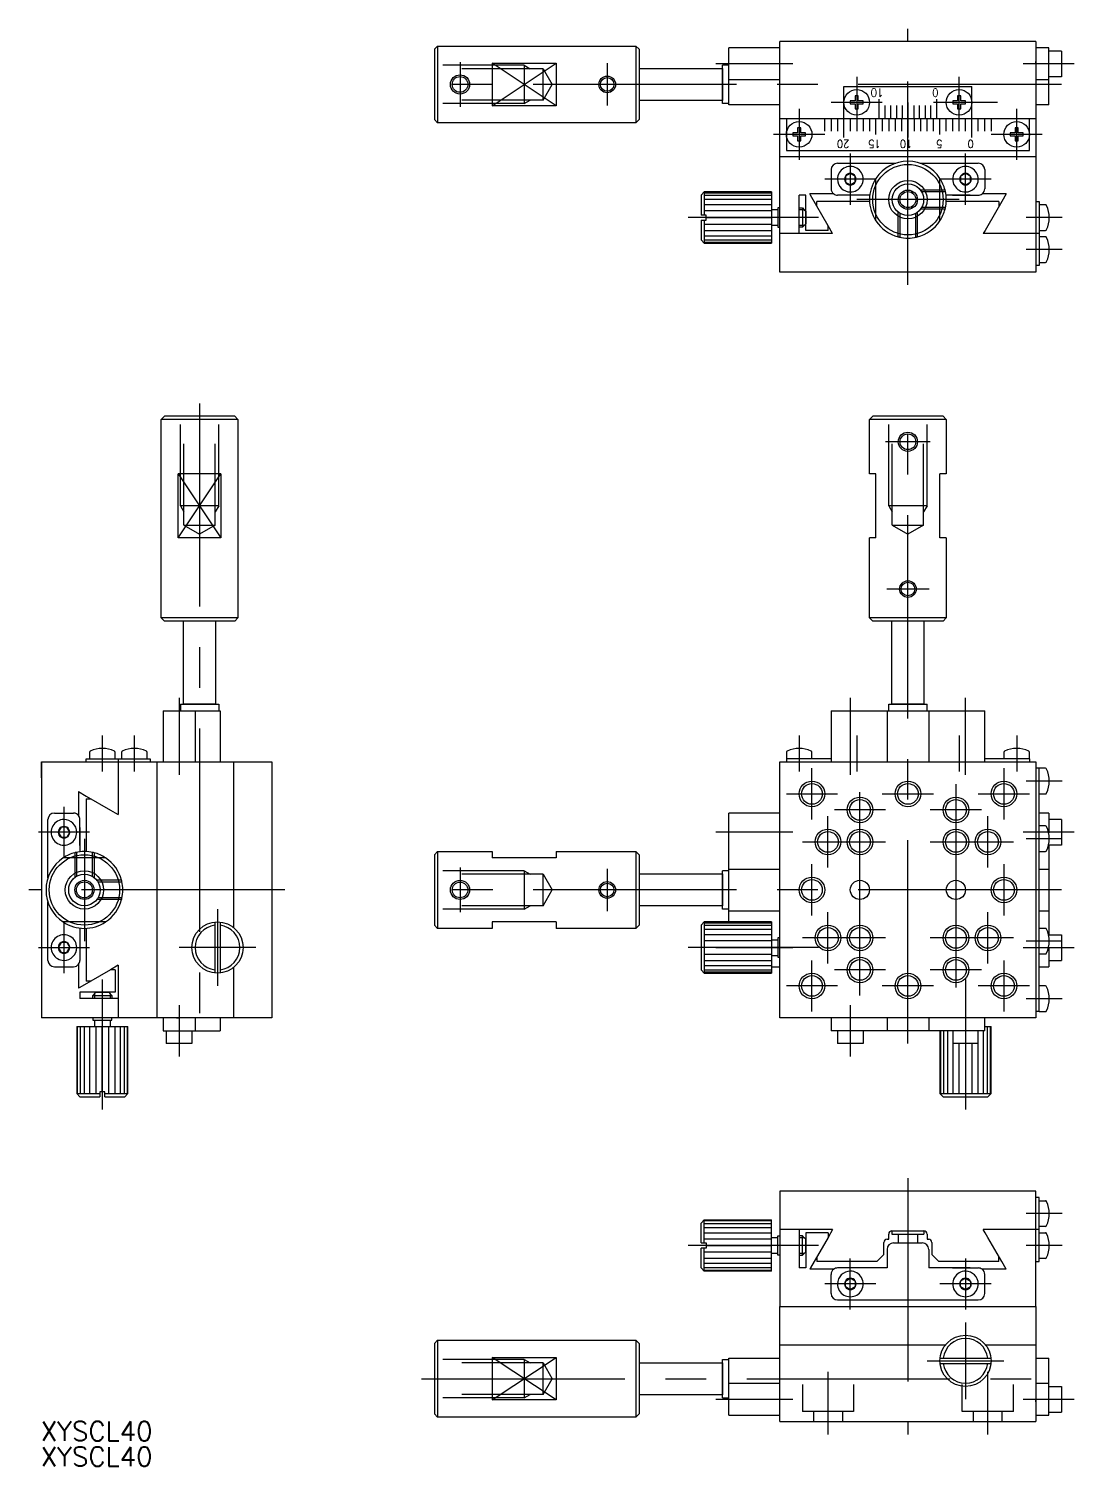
# Model space of a CAD drawing. Extents: x -137 to 251, y -90 to 135.
# Drawn here: x -137.4 to 26, y -90 to 134.5 of the extents above; entities that cross this region are included whole.
import ezdxf

# ---------------------------------------------------------------- set-up
doc = ezdxf.new("R2010")
doc.units = 0
doc.linetypes.add('CENTER', pattern=[50.8, 31.75, -6.35, 6.35, -6.35])
doc.linetypes.add('DASHED', pattern=[19.05, 12.7, -6.35])
doc.layers.get('0').update_dxf_attribs({"linetype": 'CONTINUOUS'})
doc.layers.add('CENTER', color=1, linetype='CENTER')
doc.styles.add('CONVERTER_1', font='txt.shx', dxfattribs={"width": 0.9})
doc.styles.get("Standard").update_dxf_attribs({"font": 'txt.shx', "height": 3, "bigfont": 'bigfont.shx'})

msp = doc.modelspace()

# ---------------------------------------------------------------- linework, layer by layer
at = {"color": 7, "linetype": 'CONTINUOUS'}
for p, q in [((-20, 123.52), (-20, 132.52)), ((-20, 122.62), (-20, 132.52)), ((20, 132.52), (-20, 132.52)), ((20, 132.52), (-20, 132.52)), ((-20, 131.52), (-20, 132.52)), ((14.75, 132.52), (10.25, 132.52)), ((14.75, 132.52), (10.25, 132.52)), ((20, 132.52), (20, 123.52)), ((20, 132.52), (20, 131.52)), ((-74, 131.32), (-73.5, 131.82)), ((-74, 131.32), (-74, 120.32)), ((-73.5, 131.82), (-73.5, 119.82)), ((-73.5, 131.82), (-66, 131.82)), ((-66, 131.82), (-42.5, 131.82)), ((-42.5, 131.82), (-42.5, 119.82)), ((-42.5, 131.82), (-42, 131.32)), ((-42, 131.32), (-42, 120.32)), ((-28, 126.52), (-28, 131.52)), ((-20, 131.52), (-28, 131.52)), ((20, 131.52), (20, 128.82)), ((22, 131.52), (20, 131.52)), ((22, 129.02), (22, 131.52)), ((24, 131.02), (22, 131.02)), ((24, 131.02), (24, 129.02)), ((-74, 128.82), (-74, 128.28)), ((-74, 128.28), (-74, 123.36)), ((-65, 129.13), (-65, 125.82)), ((-65, 129.13), (-55, 129.13)), ((-55, 129.13), (-55, 125.82)), ((-42, 128.32), (-29, 128.32)), ((-29, 122.82), (-29, 128.82)), ((-29, 122.82), (-29, 128.82)), ((-28, 128.82), (-29, 128.82)), ((-29, 128.32), (-29, 127.05)), ((-29, 128.32), (-29, 127.32)), ((-29, 128.32), (-29, 127.32)), ((-29, 128.32), (-29, 124.59)), ((20, 129.82), (20, 129.12)), ((20, 129.12), (20, 129.42)), ((20, 129.02), (20, 122.62)), ((20, 129.02), (20, 129.02)), ((22, 122.62), (22, 129.02)), ((24, 129.02), (24, 127.02)), ((-65, 125.82), (-65, 122.5)), ((-55, 125.82), (-55, 122.5)), ((-29, 127.32), (-29, 127.05)), ((-29, 127.32), (-29, 127.05)), ((-29, 127.05), (-29, 123.32)), ((-20, 126.52), (-28, 126.52)), ((-28, 122.62), (-28, 126.52)), ((22, 126.52), (20, 126.52)), ((24, 127.02), (22, 127.02)), ((-29, 124.59), (-29, 124.32)), ((-29, 124.59), (-29, 123.32)), ((-29, 124.59), (-29, 124.32)), ((-29, 124.32), (-29, 123.32)), ((-29, 124.32), (-29, 123.32)), ((-20, 114.52), (-20, 123.52)), ((-10, 125.52), (10, 125.52)), ((-10, 117.52), (-10, 125.52)), ((-8.25, 124.02), (-8.25, 123.27)), ((-7.75, 124.02), (-8.25, 124.02)), ((-7.75, 124.02), (-8.25, 124.02)), ((-8.25, 124.02), (-8.25, 123.27)), ((-7.75, 123.27), (-7.75, 124.02)), ((-7.75, 123.27), (-7.75, 124.02)), ((-4.5, 120.52), (-4.5, 123.52)), ((4.5, 120.52), (4.5, 123.52)), ((7.75, 124.02), (7.75, 123.27)), ((8.25, 124.02), (7.75, 124.02)), ((8.25, 124.02), (7.75, 124.02)), ((7.75, 124.02), (7.75, 123.27)), ((8.25, 123.27), (8.25, 124.02)), ((8.25, 123.27), (8.25, 124.02)), ((10, 117.52), (10, 125.52)), ((20, 123.52), (20, 114.52)), ((-74, 123.36), (-74, 122.82)), ((-55, 122.5), (-65, 122.5)), ((-29, 123.32), (-42, 123.32)), ((-28, 122.82), (-29, 122.82)), ((-20, 122.62), (-28, 122.62)), ((-20, 122.62), (-22, 122.62)), ((-9, 123.27), (-9, 122.77)), ((-9, 123.27), (-9, 122.77)), ((-8.25, 123.27), (-9, 123.27)), ((-8.25, 123.27), (-9, 123.27)), ((-9, 122.77), (-8.25, 122.77)), ((-9, 122.77), (-8.25, 122.77)), ((-8.25, 122.77), (-8.25, 122.02)), ((-8.25, 122.02), (-7.75, 122.02)), ((-7, 123.27), (-7.75, 123.27)), ((-7, 123.27), (-7.75, 123.27)), ((-7.75, 122.77), (-7, 122.77)), ((-7.75, 122.77), (-7, 122.77)), ((-7.75, 122.02), (-7.75, 122.77)), ((-7, 122.77), (-7, 123.27)), ((-7, 122.77), (-7, 123.27)), ((-3.6, 122.52), (-3.6, 120.52)), ((-2.7, 122.52), (-2.7, 120.52)), ((-1.8, 122.52), (-1.8, 120.52)), ((-0.9, 122.52), (-0.9, 120.52)), ((0, 123.02), (0, 120.52)), ((0.9, 122.52), (0.9, 120.52)), ((1.8, 120.52), (1.8, 122.52)), ((2.7, 122.52), (2.7, 120.52)), ((3.6, 120.52), (3.6, 122.52)), ((7, 123.27), (7, 122.77)), ((7, 123.27), (7, 122.77)), ((7.75, 123.27), (7, 123.27)), ((7.75, 123.27), (7, 123.27)), ((7, 122.77), (7.75, 122.77)), ((7, 122.77), (7.75, 122.77)), ((7.75, 122.77), (7.75, 122.02)), ((7.75, 122.02), (8.25, 122.02)), ((9, 123.27), (8.25, 123.27)), ((9, 123.27), (8.25, 123.27)), ((8.25, 122.77), (9, 122.77)), ((8.25, 122.02), (8.25, 122.77)), ((8.25, 122.77), (9, 122.77)), ((9, 122.77), (9, 123.27)), ((9, 122.77), (9, 123.27)), ((22, 122.62), (20, 122.62)), ((22, 122.62), (20, 122.62)), ((-73.5, 119.82), (-74, 120.32)), ((-66, 119.82), (-73.5, 119.82)), ((-42.5, 119.82), (-66, 119.82)), ((-42, 120.32), (-42.5, 119.82)), ((-20, 120.52), (20, 120.52)), ((-19, 120.52), (-19, 115.52)), ((-17.25, 119.02), (-17.25, 118.27)), ((-16.75, 119.02), (-17.25, 119.02)), ((-16.75, 118.27), (-16.75, 119.02)), ((-13, 118.52), (-13, 120.52)), ((-12, 120.52), (-12, 118.52)), ((-11, 120.52), (-11, 118.52)), ((-9, 120.52), (-9, 118.52)), ((-8, 120.52), (-8, 118.52)), ((-7, 120.52), (-7, 118.52)), ((-6, 120.52), (-6, 118.52)), ((-5, 118.02), (-5, 120.52)), ((-4, 120.52), (-4, 118.52)), ((-3, 120.52), (-3, 118.52)), ((-2, 120.52), (-2, 118.52)), ((-1, 120.52), (-1, 118.52)), ((0, 120.52), (0, 117.52)), ((1, 120.52), (1, 118.52)), ((2, 118.52), (2, 120.52)), ((3, 118.52), (3, 120.52)), ((4, 118.52), (4, 120.52)), ((5, 118.02), (5, 120.52)), ((6, 118.52), (6, 120.52)), ((7, 118.52), (7, 120.52)), ((8, 118.52), (8, 120.52)), ((9, 118.52), (9, 120.52)), ((11, 118.52), (11, 120.52)), ((12, 118.52), (12, 120.52)), ((13, 120.52), (13, 118.52)), ((17.25, 119.02), (16.75, 119.02)), ((16.75, 119.02), (16.75, 118.27)), ((17.25, 118.27), (17.25, 119.02)), ((19, 115.52), (19, 120.52)), ((-17.25, 118.27), (-18, 118.27)), ((-18, 118.27), (-18, 117.77)), ((-18, 117.77), (-17.25, 117.77)), ((-17.25, 117.77), (-17.25, 117.02)), ((-17.25, 117.02), (-16.75, 117.02)), ((-16, 118.27), (-16.75, 118.27)), ((-16.75, 117.02), (-16.75, 117.77)), ((-16.75, 117.77), (-16, 117.77)), ((-16, 117.77), (-16, 118.27)), ((16, 118.27), (16, 117.77)), ((16.75, 118.27), (16, 118.27)), ((16, 117.77), (16.75, 117.77)), ((16.75, 117.77), (16.75, 117.02)), ((16.75, 117.02), (17.25, 117.02)), ((18, 118.27), (17.25, 118.27)), ((17.25, 117.02), (17.25, 117.77)), ((17.25, 117.77), (18, 117.77)), ((18, 117.77), (18, 118.27)), ((-20, 103.02), (-20, 114.52)), ((20, 114.52), (-20, 114.52)), ((-19, 115.52), (0, 115.52)), ((0, 115.52), (19, 115.52)), ((20, 114.52), (20, 103.02)), ((-12, 112.52), (-12, 109.52)), ((-11, 113.52), (-1.87, 113.52)), ((1.87, 113.52), (11, 113.52)), ((12, 112.52), (12, 109.52)), ((-9, 111.92), (-9.78, 111.47)), ((-9.78, 111.47), (-9.78, 110.57)), ((-9.78, 110.57), (-9, 110.12)), ((-8.22, 111.47), (-9, 111.92)), ((-8.22, 110.57), (-9, 110.12)), ((-8.22, 110.57), (-8.22, 111.47)), ((9, 111.92), (8.22, 111.47)), ((8.22, 111.47), (8.22, 110.57)), ((9, 110.12), (8.22, 110.57)), ((9.78, 111.47), (9, 111.92)), ((9, 110.12), (9.78, 110.57)), ((9.78, 110.57), (9.78, 111.47)), ((-32.32, 108.52), (-31.82, 109.02)), ((-32.32, 108.52), (-32.32, 105.42)), ((-21.32, 109.02), (-31.82, 109.02)), ((-31.82, 109.02), (-31.82, 105.42)), ((-31.82, 108.88), (-21.32, 108.88)), ((-21.32, 108.48), (-31.82, 108.48)), ((-21.32, 107.85), (-31.82, 107.85)), ((-21.32, 109.02), (-21.32, 106.24)), ((-16.98, 102.52), (-16.98, 108.52)), ((-15.98, 108.52), (-16.98, 108.52)), ((-15.98, 103.02), (-15.98, 108.52)), ((-11.6, 108.72), (-15.35, 108.72)), ((-15.23, 108.52), (-15.35, 108.72)), ((-12.48, 103.75), (-15.23, 108.52)), ((-5.96, 108.52), (-11, 108.52)), ((9.75, 108.52), (5.96, 108.52)), ((6.96, 108.52), (11, 108.52)), ((15.35, 108.72), (11.6, 108.72)), ((15.35, 108.72), (14.66, 107.52)), ((-21.32, 107.02), (-31.82, 107.02)), ((-21.32, 106.05), (-31.82, 106.05)), ((-20.32, 106.24), (-21.32, 106.24)), ((-21.32, 106.24), (-21.32, 105.02)), ((-20.32, 106.52), (-20.32, 103.52)), ((-20, 106.52), (-20.32, 106.52)), ((-16.98, 106.52), (-16.48, 106.52)), ((-16.48, 106.52), (-16.48, 103.52)), ((-16.48, 106.52), (-16.21, 106.24)), ((-16.21, 106.24), (-15.98, 106.02)), ((-15.98, 106.02), (-15.98, 104.02)), ((-15.98, 105.02), (-15.98, 106.02)), ((-5.99, 107.52), (-14.23, 107.52)), ((-14.23, 106.78), (-14.23, 107.52)), ((14.23, 107.52), (5.99, 107.52)), ((14.66, 107.52), (12.48, 103.75)), ((14.23, 107.52), (14.23, 106.78)), ((20, 107.52), (20.5, 107.52)), ((20.5, 107.52), (20.5, 102.52)), ((21.49, 107.02), (20.5, 107.02)), ((-31.52, 105.42), (-32.32, 105.42)), ((-32.32, 104.62), (-31.52, 104.62)), ((-32.32, 104.62), (-32.32, 101.52)), ((-31.82, 104.62), (-31.82, 101.02)), ((-31.82, 103.98), (-21.32, 103.98)), ((-31.52, 105.02), (-31.52, 105.42)), ((-31.52, 105.02), (-21.32, 105.02)), ((-31.52, 104.62), (-31.52, 105.02)), ((-21.32, 105.02), (-21.32, 103.79)), ((-20.32, 103.79), (-21.32, 103.79)), ((-21.32, 103.79), (-21.32, 101.15)), ((-20.32, 103.52), (-20, 103.52)), ((-16.48, 103.52), (-16.98, 103.52)), ((-16.21, 103.79), (-16.48, 103.52)), ((-15.98, 104.02), (-16.21, 103.79)), ((-12.48, 103.02), (-12.48, 103.75)), ((-11.77, 102.52), (-12.48, 103.75)), ((12.48, 103.75), (12.06, 103.02)), ((-31.82, 101.02), (-32.32, 101.52)), ((-31.82, 103.02), (-21.32, 103.02)), ((-31.82, 102.19), (-21.32, 102.19)), ((-31.82, 101.55), (-21.32, 101.55)), ((-21.32, 101.15), (-31.82, 101.15)), ((-21.32, 101.15), (-21.32, 101.02)), ((-20, 102.52), (-20, 103.02)), ((-20, 102.52), (-20, 103.02)), ((-11.89, 102.52), (-20, 102.52)), ((-20, 96.52), (-20, 102.52)), ((-11.77, 102.52), (-16.52, 102.52)), ((-12.48, 103.02), (-15.98, 103.02)), ((12.06, 103.02), (11.77, 102.52)), ((20, 102.52), (11.77, 102.52)), ((20, 103.02), (20, 102.52)), ((20.5, 102.52), (20, 102.52)), ((20, 102.52), (20, 102.02)), ((20, 102.02), (20, 100.52)), ((20, 102.02), (20, 100.52)), ((20.5, 103.02), (21.49, 103.02)), ((20.5, 102.52), (20.5, 97.52)), ((21.49, 102.02), (20.5, 102.02)), ((-31.82, 101.02), (-21.32, 101.02)), ((20, 100.52), (20, 96.52)), ((20.5, 97.52), (20, 97.52)), ((20.5, 98.02), (21.49, 98.02)), ((20, 96.52), (-20, 96.52)), ((-116.71, 73.5), (-116.21, 74)), ((-116.71, 66), (-116.71, 73.5)), ((-104.71, 73.5), (-116.71, 73.5)), ((-105.21, 74), (-116.21, 74)), ((-113.17, 74), (-113.71, 74)), ((-108.25, 74), (-113.17, 74)), ((-107.71, 74), (-108.25, 74)), ((-105.21, 74), (-104.71, 73.5)), ((-104.71, 73.5), (-104.71, 66)), ((-6, 73.5), (-5.5, 74)), ((6, 73.5), (-6, 73.5)), ((-6, 66), (-6, 73.5)), ((-3, 74), (-5.5, 74)), ((-2.46, 74), (-3, 74)), ((2.46, 74), (-2.46, 74)), ((3, 74), (2.46, 74)), ((5.5, 74), (3, 74)), ((5.5, 74), (6, 73.5)), ((6, 73.5), (6, 66)), ((-116.71, 42.5), (-116.71, 66)), ((-104.71, 66), (-104.71, 42.5)), ((-6, 65), (-6, 66)), ((6, 66), (6, 65)), ((-114.03, 55), (-114.03, 65)), ((-110.71, 65), (-114.03, 65)), ((-107.4, 65), (-110.71, 65)), ((-107.4, 65), (-107.4, 55)), ((-5, 65), (-6, 65)), ((-5, 55), (-5, 65)), ((5, 55), (5, 65)), ((6, 65), (5, 65)), ((-110.71, 55), (-114.03, 55)), ((-107.4, 55), (-110.71, 55)), ((-6, 42.5), (-6, 55)), ((-5, 55), (-6, 55)), ((6, 55), (5, 55)), ((6, 55), (6, 42.5)), ((-104.71, 42.5), (-116.71, 42.5)), ((-116.21, 42), (-116.71, 42.5)), ((-105.21, 42), (-116.21, 42)), ((-113.21, 29), (-113.21, 42)), ((-108.21, 42), (-108.21, 29)), ((-104.71, 42.5), (-105.21, 42)), ((6, 42.5), (-6, 42.5)), ((-5.5, 42), (-6, 42.5)), ((5.5, 42), (-5.5, 42)), ((-2.5, 29), (-2.5, 42)), ((2.5, 42), (2.5, 29)), ((6, 42.5), (5.5, 42)), ((-116.41, 28), (-111.41, 28)), ((-116.41, 28), (-116.41, 20)), ((-113.71, 29), (-107.71, 29)), ((-113.71, 29), (-113.71, 28)), ((-109.48, 29), (-113.21, 29)), ((-111.94, 29), (-113.21, 29)), ((-112.21, 29), (-113.21, 29)), ((-112.21, 29), (-113.21, 29)), ((-111.94, 29), (-112.21, 29)), ((-111.94, 29), (-112.21, 29)), ((-108.21, 29), (-111.94, 29)), ((-111.41, 28), (-111.41, 20)), ((-111.41, 28), (-107.51, 28)), ((-108.21, 29), (-109.48, 29)), ((-109.21, 29), (-109.48, 29)), ((-109.21, 29), (-109.48, 29)), ((-108.21, 29), (-109.21, 29)), ((-108.21, 29), (-109.21, 29)), ((-107.71, 29), (-107.71, 28)), ((-107.51, 28), (-107.51, 20)), ((-12, 28), (12, 28)), ((-12, 28), (-12, 20)), ((-3.25, 28), (-3.25, 20)), ((-3, 29), (3, 29)), ((-3, 29), (3, 29)), ((-3, 29), (-2.5, 29)), ((-3, 28), (-3, 29)), ((-3, 28), (-3, 29)), ((-3, 29), (-2.5, 29)), ((-2.5, 29), (2.5, 29)), ((-2.5, 29), (2.5, 29)), ((-1.23, 29), (-2.5, 29)), ((-1.5, 29), (-2.5, 29)), ((-1.5, 29), (-2.5, 29)), ((-1.23, 29), (-1.5, 29)), ((-1.23, 29), (-1.5, 29)), ((2.5, 29), (-1.23, 29)), ((1.5, 29), (1.23, 29)), ((1.5, 29), (1.23, 29)), ((2.5, 29), (1.23, 29)), ((2.5, 29), (1.5, 29)), ((2.5, 29), (1.5, 29)), ((2.5, 29), (3, 29)), ((2.5, 29), (3, 29)), ((3, 28), (3, 29)), ((3, 28), (3, 29)), ((3.25, 28), (3.25, 20)), ((12, 20), (12, 28)), ((-128.41, 20.5), (-123.41, 20.5)), ((-128.41, 20), (-128.41, 20.5)), ((-127.91, 21.49), (-127.91, 20.5)), ((-123.91, 20.5), (-123.91, 21.49)), ((-123.41, 20.5), (-118.41, 20.5)), ((-123.41, 20.5), (-123.41, 20)), ((-122.91, 21.49), (-122.91, 20.5)), ((-118.91, 20.5), (-118.91, 21.49)), ((-118.41, 20.5), (-118.41, 20)), ((-107.51, 22), (-107.51, 20)), ((-19, 21.49), (-19, 20.5)), ((-19, 20.5), (-19, 20)), ((-12, 20.5), (-19, 20.5)), ((-15, 20.5), (-15, 21.49)), ((19, 20.5), (12, 20.5)), ((15, 21.49), (15, 20.5)), ((19, 20.5), (19, 21.49)), ((19, 20.5), (19, 20)), ((-135.41, 20), (-123.91, 20)), ((-135.41, 20), (-135.41, -17.5)), ((-135.41, 17.5), (-135.41, 20)), ((-123.91, 20), (-123.41, 20)), ((-123.41, 20), (-123.41, 11.77)), ((-123.41, 20), (-122.91, 20)), ((-122.91, 20), (-121.41, 20)), ((-122.91, 20), (-121.41, 20)), ((-121.41, 20), (-117.41, 20)), ((-117.41, 20), (-99.41, 20)), ((-117.41, 20), (-117.41, -20)), ((-105.41, 20), (-105.41, -5.88)), ((-99.41, 20), (-99.41, -16.5)), ((-20, -20), (-20, 20)), ((-20, 20), (-19, 20)), ((-19.6, 20), (-19, 20)), ((-19, 20), (-18, 20)), ((-19, 20), (-18, 20)), ((-18, 20), (20, 20)), ((-18, 20), (-11.4, 20)), ((20, 20), (20, -20)), ((20, 20), (20, 20)), ((20.5, 19), (20, 19)), ((20.5, -19), (20.5, 19)), ((21.49, 19), (20.5, 19)), ((-129.61, 15.35), (-129.61, 11.6)), ((-129.61, 15.35), (-128.41, 14.66)), ((-128.41, 14.66), (-124.64, 12.48)), ((-128.41, 14.23), (-128.41, 5.99)), ((-128.41, 14.23), (-127.68, 14.23)), ((20.5, 15), (21.49, 15)), ((-133.41, 12), (-130.41, 12)), ((-124.64, 12.48), (-123.91, 12.06)), ((-123.91, 12.06), (-123.41, 11.77)), ((-28, -5), (-28, 12)), ((-20, 12), (-28, 12)), ((22, 12), (20.5, 12)), ((22, 12), (22, 8.93)), ((-134.41, 1.87), (-134.41, 11)), ((-132.36, 9.78), (-132.81, 9)), ((-132.81, 9), (-132.36, 8.22)), ((-131.46, 9.78), (-132.36, 9.78)), ((-131.01, 9), (-131.46, 9.78)), ((-131.01, 9), (-131.46, 8.22)), ((-129.41, 6.96), (-129.41, 11)), ((-129.41, 9.75), (-129.41, 5.96)), ((21.49, 10), (20.5, 10)), ((24, 11), (22, 11)), ((24, 11), (24, 7)), ((-132.36, 8.22), (-131.46, 8.22)), ((22, 7.07), (22, 4)), ((24, 7), (22, 7)), ((-74, 5.5), (-73.5, 6)), ((-74, 5.5), (-74, 3)), ((-73.5, 6), (-73.5, -6)), ((-73.5, 6), (-66, 6)), ((-66, 6), (-65, 6)), ((-65, 6), (-65, 5)), ((-55, 5), (-65, 5)), ((-55, 6), (-42.5, 6)), ((-55, 6), (-55, 5)), ((-42.5, 6), (-42.5, -6)), ((-42.5, 6), (-42, 5.5)), ((-42, 5.5), (-42, -5.5)), ((20.5, 6), (21.49, 6)), ((-74, 3), (-74, 2.46)), ((-74, 2.46), (-74, -2.46)), ((-42, 2.5), (-29, 2.5)), ((-29, 2.5), (-29, 3)), ((-29, 2.5), (-29, 3)), ((-29, -3), (-29, 3)), ((-29, -3), (-29, 3)), ((-28, 3), (-29, 3)), ((-28, 3), (-29, 3)), ((-29, -2.5), (-29, 2.5)), ((-29, -2.5), (-29, 2.5)), ((-29, 2.5), (-29, 1.5)), ((-29, 2.5), (-29, 1.5)), ((-29, 2.5), (-29, 1.23)), ((-29, 2.5), (-29, -1.23)), ((-28, 3.25), (-20, 3.25)), ((20.5, 3.25), (22, 3.25)), ((22, 4), (22, -4)), ((-29, 1.5), (-29, 1.23)), ((-29, 1.5), (-29, 1.23)), ((-134.41, -11), (-134.41, -1.87)), ((-29, -1.23), (-29, -2.5)), ((-29, -1.23), (-29, -1.5)), ((-29, -1.23), (-29, -1.5)), ((-29, -1.5), (-29, -2.5)), ((-29, -1.5), (-29, -2.5)), ((-74, -2.46), (-74, -3)), ((-74, -3), (-74, -5.5)), ((-29, -2.5), (-42, -2.5)), ((-29, -3), (-29, -2.5)), ((-29, -3), (-29, -2.5)), ((-28, -3), (-29, -3)), ((-28, -3), (-29, -3)), ((-28, -3.25), (-20, -3.25)), ((20.5, -3.25), (22, -3.25)), ((22, -4), (22, -7.07)), ((-129.41, -5.96), (-129.41, -11)), ((-128.41, -5.99), (-128.41, -14.23)), ((-108.31, -5.02), (-108.31, -12.98)), ((-107.51, -5.02), (-107.51, -12.98)), ((-73.5, -6), (-74, -5.5)), ((-66, -6), (-73.5, -6)), ((-65, -6), (-66, -6)), ((-55, -5), (-65, -5)), ((-65, -5), (-65, -6)), ((-55, -5), (-55, -6)), ((-42.5, -6), (-55, -6)), ((-42, -5.5), (-42.5, -6)), ((-32.32, -5.5), (-31.82, -5)), ((-32.32, -5.5), (-32.32, -12.5)), ((-21.32, -5), (-31.82, -5)), ((-31.82, -5), (-31.82, -13)), ((-31.82, -5.14), (-21.32, -5.14)), ((-21.32, -5.54), (-31.82, -5.54)), ((-21.32, -6.17), (-31.82, -6.17)), ((-21.32, -5), (-21.32, -5.14)), ((-21.32, -5.14), (-21.32, -7.78)), ((21.49, -6), (20.5, -6)), ((-132.36, -8.22), (-132.81, -9)), ((-131.46, -8.22), (-132.36, -8.22)), ((-131.46, -8.22), (-131.01, -9)), ((-21.32, -7), (-31.82, -7)), ((-21.32, -7.96), (-31.82, -7.96)), ((-21.32, -7.78), (-21.32, -9)), ((-21.32, -7.78), (-20.32, -7.78)), ((-20.32, -7.5), (-20.32, -10.5)), ((-20, -7.5), (-20.32, -7.5)), ((22, -7), (24, -7)), ((22, -8.93), (22, -12)), ((24, -7), (24, -11)), ((-132.81, -9), (-132.36, -9.78)), ((-132.36, -9.78), (-131.46, -9.78)), ((-131.46, -9.78), (-131.01, -9)), ((-21.32, -9), (-31.82, -9)), ((-31.82, -10.04), (-21.32, -10.04)), ((-31.82, -11), (-21.32, -11)), ((-21.32, -9), (-21.32, -10.22)), ((-21.32, -10.22), (-20.32, -10.22)), ((-21.32, -10.22), (-21.32, -13)), ((-20.32, -10.5), (-20, -10.5)), ((20.5, -10), (21.49, -10)), ((22, -11), (24, -11)), ((-133.41, -12), (-130.41, -12)), ((-129.61, -11.6), (-129.61, -15.35)), ((-124.64, -12.48), (-129.41, -15.23)), ((-123.41, -11.77), (-124.64, -12.48)), ((-123.91, -12.48), (-124.64, -12.48)), ((-123.91, -12.48), (-123.91, -15.98)), ((-123.41, -11.77), (-123.41, -16.52)), ((-123.41, -11.89), (-123.41, -20)), ((-105.41, -12.12), (-105.41, -20)), ((-31.82, -13), (-32.32, -12.5)), ((-31.82, -11.83), (-21.32, -11.83)), ((-31.82, -12.46), (-21.32, -12.46)), ((-21.32, -12.86), (-31.82, -12.86)), ((-31.82, -13), (-21.32, -13)), ((-21.32, -12), (-20, -12)), ((20.5, -12), (22, -12)), ((-129.41, -15.23), (-129.61, -15.35)), ((-127.68, -14.23), (-128.41, -14.23)), ((21.49, -15), (20.5, -15)), ((-135.41, -17.5), (-135.41, -20)), ((-129.41, -15.98), (-129.41, -16.98)), ((-123.91, -15.98), (-129.41, -15.98)), ((-123.41, -16.98), (-129.41, -16.98)), ((-127.41, -16.48), (-127.14, -16.21)), ((-127.41, -16.98), (-127.41, -16.48)), ((-127.41, -16.48), (-124.41, -16.48)), ((-127.14, -16.21), (-126.91, -15.98)), ((-125.91, -15.98), (-126.91, -15.98)), ((-126.91, -15.98), (-124.91, -15.98)), ((-124.91, -15.98), (-124.69, -16.21)), ((-124.69, -16.21), (-124.41, -16.48)), ((-124.41, -16.48), (-124.41, -16.98)), ((-99.41, -16.5), (-99.41, -20)), ((-123.91, -20), (-135.41, -20)), ((-127.41, -20), (-127.41, -20.32)), ((-124.41, -20.32), (-124.41, -20)), ((-123.41, -20), (-123.91, -20)), ((-123.41, -20), (-123.91, -20)), ((-117.41, -20), (-123.41, -20)), ((-105.41, -20), (-117.41, -20)), ((-116.41, -20), (-117.41, -20)), ((-116.41, -20), (-116.41, -22)), ((-113.71, -20), (-116.41, -20)), ((-114.01, -20), (-114.71, -20)), ((-110.41, -20), (-114.31, -20)), ((-114.31, -20), (-114.01, -20)), ((-110.41, -20), (-113.91, -20)), ((-113.91, -20), (-113.91, -20)), ((-111.41, -20), (-111.41, -22)), ((-105.41, -20), (-110.41, -20)), ((-107.51, -20), (-110.41, -20)), ((-107.51, -20), (-107.51, -22)), ((-107.51, -20), (-107.51, -22)), ((-99.41, -20), (-105.41, -20)), ((-19, -20), (-20, -20)), ((-19, -20), (-19.6, -20)), ((-18, -20), (-19, -20)), ((-18, -20), (-19, -20)), ((-11.4, -20), (-18, -20)), ((-12.9, -20), (-18, -20)), ((-11.4, -20), (-12.9, -20)), ((-12, -20), (-12, -22)), ((-4, -20), (-11.4, -20)), ((-10, -20), (-11.4, -20)), ((4, -20), (-4, -20)), ((-3.25, -20), (-3.25, -22)), ((3.25, -20), (3.25, -22)), ((12.9, -20), (4, -20)), ((12, -20), (10, -20)), ((12, -22), (12, -20)), ((20, -20), (12.9, -20)), ((20.5, -19), (20, -19)), ((20.5, -19), (21.49, -19)), ((-129.91, -21.32), (-129.91, -31.82)), ((-129.91, -21.32), (-127.14, -21.32)), ((-129.78, -31.82), (-129.78, -21.32)), ((-129.38, -21.32), (-129.38, -31.82)), ((-128.74, -21.32), (-128.74, -31.82)), ((-127.91, -21.32), (-127.91, -31.82)), ((-127.41, -20.32), (-124.41, -20.32)), ((-127.14, -20.32), (-127.14, -21.32)), ((-127.14, -21.32), (-125.91, -21.32)), ((-126.95, -21.32), (-126.95, -31.82)), ((-125.91, -31.52), (-125.91, -21.32)), ((-125.91, -21.32), (-124.69, -21.32)), ((-124.88, -31.82), (-124.88, -21.32)), ((-124.69, -20.32), (-124.69, -21.32)), ((-124.69, -21.32), (-122.05, -21.32)), ((-123.91, -31.82), (-123.91, -21.32)), ((-123.08, -31.82), (-123.08, -21.32)), ((-122.45, -31.82), (-122.45, -21.32)), ((-122.05, -21.32), (-122.05, -31.82)), ((-122.05, -21.32), (-121.91, -21.32)), ((-121.91, -31.82), (-121.91, -21.32)), ((-116.41, -22), (-113.91, -22)), ((-115.91, -22), (-115.91, -24)), ((-113.91, -22), (-107.51, -22)), ((-111.91, -22), (-111.91, -24)), ((-4, -22), (-12, -22)), ((-11, -22), (-11, -24)), ((-7, -22), (-7, -24)), ((4, -22), (-4, -22)), ((12, -22), (4, -22)), ((5, -22), (5, -31.82)), ((5.14, -31.82), (5.14, -22)), ((5.54, -22), (5.54, -31.82)), ((6.17, -22), (6.17, -31.82)), ((7, -22), (7, -31.82)), ((11, -31.82), (11, -22)), ((11.83, -31.82), (11.83, -22)), ((12, -21.32), (13, -21.32)), ((12.46, -31.82), (12.46, -21.32)), ((12.86, -21.32), (12.86, -31.82)), ((13, -31.82), (13, -21.32)), ((-113.91, -24), (-115.91, -24)), ((-111.91, -24), (-113.91, -24)), ((-7, -24), (-11, -24)), ((11, -24), (7, -24)), ((7.96, -24), (7.96, -31.82)), ((9, -24), (9, -31.82)), ((10.04, -31.82), (10.04, -24)), ((-129.91, -31.82), (-126.31, -31.82)), ((-129.41, -32.32), (-129.91, -31.82)), ((-129.41, -32.32), (-126.31, -32.32)), ((-125.91, -31.52), (-126.31, -31.52)), ((-126.31, -31.52), (-126.31, -32.32)), ((-125.51, -31.52), (-125.91, -31.52)), ((-125.51, -32.32), (-125.51, -31.52)), ((-125.51, -31.82), (-121.91, -31.82)), ((-125.51, -32.32), (-122.41, -32.32)), ((-121.91, -31.82), (-122.41, -32.32)), ((5, -31.82), (13, -31.82)), ((5.5, -32.32), (5, -31.82)), ((5.5, -32.32), (12.5, -32.32)), ((13, -31.82), (12.5, -32.32)), ((20, -47.05), (-20, -47.05)), ((-20, -47.05), (-20, -53.05)), ((20, -51.05), (20, -47.05)), ((20.5, -48.05), (20, -48.05)), ((20.5, -53.05), (20.5, -48.05)), ((20.5, -48.55), (21.49, -48.55)), ((-31.82, -51.55), (-32.32, -52.05)), ((-31.82, -51.55), (-21.32, -51.55)), ((-31.82, -55.15), (-31.82, -51.55)), ((-21.32, -51.68), (-21.32, -51.55)), ((20, -52.55), (20, -51.05)), ((20, -52.55), (20, -51.05)), ((-32.32, -55.15), (-32.32, -52.05)), ((-21.32, -51.68), (-31.82, -51.68)), ((-31.82, -52.08), (-21.32, -52.08)), ((-31.82, -52.72), (-21.32, -52.72)), ((-31.82, -53.55), (-21.32, -53.55)), ((-21.32, -54.32), (-21.32, -51.68)), ((-11.89, -53.05), (-20, -53.05)), ((-20, -53.05), (-20, -53.55)), ((-20, -53.05), (-20, -53.55)), ((-20, -53.55), (-20, -65.05)), ((-16.98, -53.05), (-16.98, -59.05)), ((-11.77, -53.05), (-16.52, -53.05)), ((-15.98, -53.55), (-15.98, -59.05)), ((-12.48, -53.55), (-15.98, -53.55)), ((-11.77, -53.05), (-12.48, -54.28)), ((-12.48, -53.55), (-12.48, -54.28)), ((-3, -54.55), (-3, -53.75)), ((-2.5, -53.25), (2.5, -53.25)), ((-2.5, -53.25), (-2.5, -53.75)), ((-2.5, -53.75), (-1.5, -53.75)), ((-1.5, -53.75), (1.5, -53.75)), ((-1.5, -53.75), (-1.5, -55.15)), ((1.5, -53.75), (2.5, -53.75)), ((1.5, -53.75), (1.5, -55.15)), ((2.5, -53.25), (2.5, -53.75)), ((3, -53.75), (3, -54.55)), ((20, -53.05), (11.77, -53.05)), ((12.06, -53.55), (11.77, -53.05)), ((12.48, -54.28), (12.06, -53.55)), ((20, -53.05), (20, -52.55)), ((20, -53.55), (20, -53.05)), ((20.5, -53.05), (20, -53.05)), ((20, -65.05), (20, -53.55)), ((21.49, -52.55), (20.5, -52.55)), ((20.5, -58.05), (20.5, -53.05)), ((20.5, -53.55), (21.49, -53.55)), ((-32.32, -55.15), (-31.52, -55.15)), ((-31.52, -55.95), (-32.32, -55.95)), ((-32.32, -59.05), (-32.32, -55.95)), ((-31.82, -54.51), (-21.32, -54.51)), ((-31.82, -59.55), (-31.82, -55.95)), ((-31.52, -55.15), (-31.52, -55.55)), ((-31.52, -55.55), (-31.52, -55.95)), ((-31.52, -55.55), (-21.32, -55.55)), ((-20.32, -54.32), (-21.32, -54.32)), ((-21.32, -55.55), (-21.32, -54.32)), ((-21.32, -56.77), (-21.32, -55.55)), ((-20.32, -57.05), (-20.32, -54.05)), ((-20.32, -54.05), (-20, -54.05)), ((-16.48, -54.05), (-16.98, -54.05)), ((-16.48, -57.05), (-16.48, -54.05)), ((-16.21, -54.32), (-16.48, -54.05)), ((-15.98, -54.55), (-16.21, -54.32)), ((-15.98, -56.55), (-15.98, -54.55)), ((-15.98, -55.55), (-15.98, -56.55)), ((-12.48, -54.28), (-15.23, -59.05)), ((-3.75, -56.95), (-3.75, -55.05)), ((-3.25, -54.55), (-3, -54.55)), ((-2.25, -55.15), (-1.5, -55.15)), ((-1.5, -55.15), (1.5, -55.15)), ((1.5, -55.15), (2.25, -55.15)), ((3, -54.55), (3.25, -54.55)), ((3.75, -55.05), (3.75, -56.95)), ((14.66, -58.05), (12.48, -54.28)), ((-21.32, -56.58), (-31.82, -56.58)), ((-21.32, -57.55), (-31.82, -57.55)), ((-21.32, -58.37), (-31.82, -58.37)), ((-20.32, -56.77), (-21.32, -56.77)), ((-21.32, -59.55), (-21.32, -56.77)), ((-20, -57.05), (-20.32, -57.05)), ((-16.98, -57.05), (-16.48, -57.05)), ((-16.48, -57.05), (-16.21, -56.77)), ((-16.21, -56.77), (-15.98, -56.55)), ((-14.23, -57.31), (-14.23, -58.05)), ((-4.85, -58.05), (-14.23, -58.05)), ((-4.85, -58.05), (-3.75, -56.95)), ((-3.25, -56.15), (-3.25, -59.05)), ((3.25, -56.15), (3.25, -59.05)), ((4.85, -58.05), (3.75, -56.95)), ((14.23, -58.05), (4.85, -58.05)), ((14.23, -58.05), (14.23, -57.31)), ((15.35, -59.25), (14.66, -58.05)), ((20, -58.05), (20.5, -58.05)), ((21.49, -57.55), (20.5, -57.55)), ((-32.32, -59.05), (-31.82, -59.55)), ((-21.32, -59.01), (-31.82, -59.01)), ((-31.82, -59.41), (-21.32, -59.41)), ((-21.32, -59.55), (-31.82, -59.55)), ((-15.98, -59.05), (-16.98, -59.05)), ((-15.23, -59.05), (-15.35, -59.25)), ((-11.6, -59.25), (-15.35, -59.25)), ((-12, -63.05), (-12, -60.05)), ((-3.25, -59.05), (-11, -59.05)), ((9.75, -59.05), (3.25, -59.05)), ((6.96, -59.05), (11, -59.05)), ((15.35, -59.25), (11.6, -59.25)), ((12, -63.05), (12, -60.05)), ((-9.78, -61.1), (-9, -60.65)), ((-9.78, -62), (-9.78, -61.1)), ((-9, -62.45), (-9.78, -62)), ((-8.22, -61.1), (-9, -60.65)), ((-8.22, -62), (-9, -62.45)), ((-8.22, -61.1), (-8.22, -62)), ((9, -60.65), (8.22, -61.1)), ((8.22, -62), (8.22, -61.1)), ((9, -62.45), (8.22, -62)), ((9, -60.65), (9.78, -61.1)), ((9.78, -62), (9, -62.45)), ((9.78, -61.1), (9.78, -62)), ((-20, -83.05), (-20, -65.05)), ((-20, -65.05), (16.5, -65.05)), ((-11, -64.05), (11, -64.05)), ((16.5, -65.05), (20, -65.05)), ((20, -65.05), (20, -71.05)), ((-74, -70.85), (-73.5, -70.35)), ((-74, -70.85), (-74, -81.85)), ((-73.5, -70.35), (-73.5, -82.35)), ((-73.5, -70.35), (-66, -70.35)), ((-66, -70.35), (-42.5, -70.35)), ((-42.5, -70.35), (-42.5, -82.35)), ((-42.5, -70.35), (-42, -70.85)), ((-42, -70.85), (-42, -81.85)), ((-20, -71.05), (5.88, -71.05)), ((12.12, -71.05), (20, -71.05)), ((20, -71.05), (20, -83.05)), ((20, -71.05), (20, -76.05)), ((-74, -73.35), (-74, -73.89)), ((-74, -73.89), (-74, -78.8)), ((-65, -73.03), (-55, -73.03)), ((-65, -73.03), (-65, -76.35)), ((-55, -73.03), (-55, -76.35)), ((-42, -73.85), (-29, -73.85)), ((-29, -79.35), (-29, -73.35)), ((-29, -73.35), (-28, -73.35)), ((-29, -73.85), (-29, -74.85)), ((-29, -73.85), (-29, -74.85)), ((-29, -73.85), (-29, -75.12)), ((-29, -73.85), (-29, -77.58)), ((-28, -73.15), (-20, -73.15)), ((-28, -77.05), (-28, -73.15)), ((-22, -73.15), (-20, -73.15)), ((5.02, -73.15), (12.98, -73.15)), ((5.02, -73.95), (12.98, -73.95)), ((20, -73.15), (22, -73.15)), ((20, -73.15), (22, -73.15)), ((20, -73.15), (20, -76.05)), ((22, -79.55), (22, -73.15)), ((-29, -74.85), (-29, -75.12)), ((-29, -74.85), (-29, -75.12)), ((-29, -75.12), (-29, -78.85)), ((20, -76.05), (20, -79.95)), ((20, -76.05), (20, -79.55)), ((-65, -76.35), (-65, -79.66)), ((-55, -76.35), (-55, -79.66)), ((-29, -77.58), (-29, -77.85)), ((-29, -77.58), (-29, -78.85)), ((-29, -77.58), (-29, -77.85)), ((-29, -77.85), (-29, -78.85)), ((-29, -77.85), (-29, -78.85)), ((-28, -82.05), (-28, -77.05)), ((-28, -77.05), (-20, -77.05)), ((20, -77.05), (22, -77.05)), ((22, -77.55), (24, -77.55)), ((24, -77.55), (24, -79.55)), ((-74, -78.8), (-74, -79.35)), ((-55, -79.66), (-65, -79.66)), ((-29, -78.85), (-42, -78.85)), ((-29, -79.35), (-28, -79.35)), ((20, -79.35), (20, -82.05)), ((20, -79.55), (20, -79.55)), ((20, -79.65), (20, -80.35)), ((20, -79.95), (20, -79.65)), ((22, -82.05), (22, -79.55)), ((24, -79.55), (24, -81.55)), ((-73.5, -82.35), (-74, -81.85)), ((-66, -82.35), (-73.5, -82.35)), ((-42.5, -82.35), (-66, -82.35)), ((-42, -81.85), (-42.5, -82.35)), ((-28, -82.05), (-20, -82.05)), ((-20, -83.05), (20, -83.05)), ((-14.75, -83.05), (-10.25, -83.05)), ((-14.75, -83.05), (-10.25, -83.05)), ((-14.75, -83.05), (-10.25, -83.05)), ((10.25, -83.05), (14.75, -83.05)), ((10.25, -83.05), (14.75, -83.05)), ((10.25, -83.05), (14.75, -83.05)), ((20, -82.05), (22, -82.05)), ((20, -82.05), (20, -83.05)), ((22, -81.55), (24, -81.55))]:
    msp.add_line(p, q, dxfattribs=at)
at = {"color": 3, "linetype": 'DASHED'}
for p, q in [((-60, 128.82), (-74, 128.82)), ((-57, 128.28), (-74, 128.28)), ((-60, 128.82), (-60, 122.82)), ((-60, 128.82), (-59.06, 128.28)), ((-57, 128.28), (-55.58, 125.82)), ((-57, 123.36), (-57, 128.28)), ((-57, 123.36), (-55.58, 125.82)), ((-57, 123.36), (-74, 123.36)), ((-60, 122.82), (-74, 122.82)), ((-60, 122.82), (-59.06, 123.36)), ((-5, 104.5), (-5, 111.13)), ((5, 104.5), (5, 111.13)), ((5.81, 109.32), (1.95, 109.32)), ((5.87, 109.05), (2.13, 109.05)), ((-1.5, 102.01), (-1.5, 105.87)), ((-1.23, 101.94), (-1.23, 105.69)), ((1.23, 101.94), (1.23, 105.69)), ((1.5, 102.01), (1.5, 105.87)), ((5.81, 106.32), (1.95, 106.32)), ((5.87, 106.59), (2.13, 106.59)), ((-113.71, 60), (-113.71, 74)), ((-113.17, 57), (-113.17, 74)), ((-108.25, 57), (-108.25, 74)), ((-107.71, 60), (-107.71, 74)), ((-3, 60), (-3, 74)), ((-2.46, 57), (-2.46, 74)), ((2.46, 57), (2.46, 74)), ((3, 60), (3, 74)), ((-113.71, 60), (-113.17, 59.06)), ((-107.71, 60), (-113.71, 60)), ((-107.71, 60), (-108.25, 59.06)), ((3, 60), (-3, 60)), ((-3, 60), (-2.46, 59.06)), ((3, 60), (2.46, 59.06)), ((-113.17, 57), (-108.25, 57)), ((-113.17, 57), (-110.71, 55.58)), ((-108.25, 57), (-110.71, 55.58)), ((-2.46, 57), (2.46, 57)), ((-2.46, 57), (0, 55.58)), ((2.46, 57), (0, 55.58)), ((-125.4, 5), (-132.03, 5)), ((-130.21, 5.81), (-130.21, 1.95)), ((-129.94, 5.87), (-129.94, 2.13)), ((-127.48, 5.87), (-127.48, 2.13)), ((-127.21, 5.81), (-127.21, 1.95)), ((-60, 3), (-74, 3)), ((-57, 2.46), (-74, 2.46)), ((-60, 3), (-59.06, 2.46)), ((-60, 3), (-60, -3)), ((-57, 2.46), (-55.58, 0)), ((-57, -2.46), (-57, 2.46)), ((-122.9, 1.5), (-126.76, 1.5)), ((-122.84, 1.23), (-126.58, 1.23)), ((-57, -2.46), (-55.58, 0)), ((-122.9, -1.5), (-126.76, -1.5)), ((-122.84, -1.23), (-126.58, -1.23)), ((-57, -2.46), (-74, -2.46)), ((-60, -3), (-74, -3)), ((-60, -3), (-59.06, -2.46)), ((-125.4, -5), (-132.03, -5)), ((-60, -73.35), (-74, -73.35)), ((-57, -73.89), (-74, -73.89)), ((-60, -73.35), (-60, -79.35)), ((-60, -73.35), (-59.06, -73.89)), ((-57, -73.89), (-55.58, -76.35)), ((-57, -78.8), (-57, -73.89)), ((-57, -78.8), (-55.58, -76.35)), ((-16.5, -77.25), (-16.5, -81.45)), ((-8.5, -77.25), (-8.5, -81.45)), ((8.5, -81.45), (8.5, -77.25)), ((16.5, -81.45), (16.5, -77.25)), ((-57, -78.8), (-74, -78.8)), ((-60, -79.35), (-74, -79.35)), ((-60, -79.35), (-59.06, -78.8)), ((-8.5, -81.45), (-16.5, -81.45)), ((-14.75, -81.45), (-14.75, -83.05)), ((-10.25, -81.45), (-10.25, -83.05)), ((16.5, -81.45), (8.5, -81.45)), ((10.25, -83.05), (10.25, -81.45)), ((14.75, -83.05), (14.75, -81.45))]:
    msp.add_line(p, q, dxfattribs=at)
at = {"color": 3, "linetype": 'CONTINUOUS'}
for p, q in [((-55, 122.5), (-65, 129.13)), ((-65, 122.5), (-55, 129.13)), ((-16.21, 106.25), (-16.98, 106.25)), ((-16.21, 103.79), (-16.98, 103.79)), ((-114.03, 65), (-107.4, 55)), ((-114.03, 55), (-107.4, 65)), ((-127.14, -16.21), (-127.14, -16.98)), ((-124.68, -16.21), (-124.68, -16.98)), ((-16.21, -54.32), (-16.98, -54.32)), ((-16.21, -56.78), (-16.98, -56.78)), ((-65, -79.66), (-55, -73.03)), ((-55, -79.66), (-65, -73.03))]:
    msp.add_line(p, q, dxfattribs=at)
for centre, radius in [((-70, 125.82), 1.5), ((-47, 125.82), 1.3), ((0, 107.82), 3), ((0, 70), 1.5), ((0, 47), 1.3), ((-15, 15), 2), ((0, 15), 2), ((15, 15), 2), ((-7.5, 12.5), 2), ((7.5, 12.5), 2), ((-12.5, 7.5), 2), ((-7.5, 7.5), 2), ((7.5, 7.5), 2), ((12.5, 7.5), 2), ((-128.71, 0), 3), ((-70, 0), 1.5), ((-47, 0), 1.3), ((-15, 0), 2), ((15, 0), 2), ((-12.5, -7.5), 2), ((-7.5, -7.5), 2), ((7.5, -7.5), 2), ((12.5, -7.5), 2), ((-7.5, -12.5), 2), ((7.5, -12.5), 2), ((-15, -15), 2), ((0, -15), 2), ((15, -15), 2), ((15, -15), 2)]:
    msp.add_circle(centre, radius, dxfattribs=at)
at = {"color": 7, "linetype": 'CONTINUOUS'}
for centre, radius in [((-70, 125.82), 1.23), ((-47, 125.82), 1.06), ((-8, 123.02), 2), ((8, 123.02), 2), ((-17, 118.02), 2), ((17, 118.02), 2), ((0, 107.82), 5.5), ((0, 107.82), 2.46), ((0, 107.82), 1.5), ((0, 107.82), 1.25), ((0, 70), 1.23), ((0, 47), 1.06), ((-15, 15), 1.62), ((0, 15), 1.62), ((15, 15), 1.62), ((-7.5, 12.5), 1.62), ((7.5, 12.5), 1.62), ((-12.5, 7.5), 1.62), ((-7.5, 7.5), 1.62), ((7.5, 7.5), 1.62), ((12.5, 7.5), 1.62), ((-128.71, 0), 5.5), ((-128.71, 0), 2.46), ((-128.71, 0), 1.5), ((-128.71, 0), 1.25), ((-70, 0), 1.23), ((-47, 0), 1.06), ((-15, 0), 1.62), ((-7.5, 0), 1.5), ((7.5, 0), 1.5), ((15, 0), 1.62), ((-107.91, -9), 4), ((-12.5, -7.5), 1.62), ((-7.5, -7.5), 1.62), ((7.5, -7.5), 1.62), ((12.5, -7.5), 1.62), ((-7.5, -12.5), 1.62), ((7.5, -12.5), 1.62), ((-15, -15), 1.62), ((0, -15), 1.62), ((15, -15), 1.62), ((9, -73.55), 4)]:
    msp.add_circle(centre, radius, dxfattribs=at)
for centre, radius, start, end in [((-11, 112.52), 1, 90, 180), ((-9, 111.02), 2, 90, 150), ((-9, 111.02), 2, 30, 90), ((0, 107.82), 6, 33.5573, 146.4427), ((9, 111.02), 2, 90, 150), ((9, 111.02), 2, 30, 90), ((11, 112.52), 1, 0, 90), ((-9, 111.02), 2, 150, 180), ((-9, 111.02), 2, 180, 270), ((-9, 111.02), 0.9, 150, 180), ((-9, 111.02), 0.9, 180, 210), ((-9, 111.02), 0.9, 90, 150), ((-9, 111.02), 0.9, 210, 270), ((-9, 111.02), 0.9, 30, 90), ((-9, 111.02), 0.9, 270, 330), ((-9, 111.02), 0.9, 330, 30), ((-9, 111.02), 2, 330, 30), ((0, 107.82), 6, 146.4427, 213.5573), ((0, 107.82), 6, 14.4775, 33.5573), ((9, 111.02), 2, 150, 210), ((9, 111.02), 0.9, 150, 210), ((9, 111.02), 0.9, 90, 150), ((9, 111.02), 0.9, 210, 270), ((9, 111.02), 0.9, 30, 90), ((9, 111.02), 2, 270, 0), ((9, 111.02), 0.9, 270, 330), ((9, 111.02), 0.9, 330, 30), ((9, 111.02), 2, 0, 30), ((-11, 109.52), 1, 180, 233.1301), ((-11, 109.52), 1, 233.1301, 270), ((-9, 111.02), 2, 270, 330), ((0, 107.82), 6, 12.8804, 14.4775), ((0, 107.82), 6, 347.1196, 12.8804), ((9, 111.02), 2, 210, 270), ((11, 109.52), 1, 270, 306.8699), ((11, 109.52), 1, 306.8699, 0), ((0, 107.82), 2.46, 232.4012, 237.0415), ((0, 107.82), 6, 326.4427, 345.5225), ((0, 107.82), 6, 345.5225, 347.1196), ((21.49, 106.82), 0.2, 25.6716, 90), ((17.75, 105.02), 4.35, 334.3284, 25.6716), ((0, 107.82), 6, 213.5573, 255.5225), ((0, 107.82), 6, 284.4775, 326.4427), ((0, 107.82), 6, 255.5225, 257.1196), ((0, 107.82), 6, 257.1196, 282.8804), ((0, 107.82), 6, 282.8804, 284.4775), ((21.49, 103.22), 0.2, 270, 334.3284), ((21.49, 101.82), 0.2, 25.6716, 90), ((17.75, 100.02), 4.35, 334.3284, 25.6716), ((21.49, 98.22), 0.2, 270, 334.3284), ((-127.71, 21.49), 0.2, 115.6716, 180), ((-125.91, 17.75), 4.35, 64.3284, 115.6716), ((-124.11, 21.49), 0.2, 360, 64.3284), ((-122.71, 21.49), 0.2, 115.6716, 180), ((-120.91, 17.75), 4.35, 64.3284, 115.6716), ((-119.11, 21.49), 0.2, 360, 64.3284), ((-18.8, 21.49), 0.2, 115.6716, 180), ((-17, 17.75), 4.35, 64.3284, 115.6716), ((-15.2, 21.49), 0.2, 360, 64.3284), ((15.2, 21.49), 0.2, 115.6716, 180), ((17, 17.75), 4.35, 64.3284, 115.6716), ((18.8, 21.49), 0.2, 0, 64.3284), ((21.49, 18.8), 0.2, 25.6716, 90), ((17.75, 17), 4.35, 334.3284, 25.6716), ((21.49, 15.2), 0.2, 270, 334.3284), ((-133.41, 11), 1, 90, 180), ((-130.41, 11), 1, 36.8699, 90), ((-130.41, 11), 1, 0, 36.8699), ((-131.91, 9), 2, 120, 180), ((-131.91, 9), 2, 180, 240), ((-131.91, 9), 2, 90, 120), ((-131.91, 9), 0.9, 120, 180), ((-131.91, 9), 0.9, 180, 240), ((-131.91, 9), 0.9, 60, 120), ((-131.91, 9), 2, 0, 90), ((-131.91, 9), 0.9, 0, 60), ((-131.91, 9), 0.9, 300, 0), ((-131.91, 9), 2, 300, 0), ((21.49, 9.8), 0.2, 25.6716, 90), ((17.75, 8), 4.35, 334.3284, 25.6716), ((-131.91, 9), 2, 240, 300), ((-131.91, 9), 0.9, 240, 300), ((-128.71, 0), 6, 123.5573, 236.4427), ((-128.71, 0), 6, 104.4775, 123.5573), ((-128.71, 0), 6, 102.8804, 104.4775), ((-128.71, 0), 6, 77.1196, 102.8804), ((-128.71, 0), 6, 75.5225, 77.1196), ((-128.71, 0), 6, 56.4427, 75.5225), ((-128.71, 0), 6, 14.4775, 56.4427), ((21.49, 6.2), 0.2, 270, 334.3284), ((-128.71, 0), 6, 12.8804, 14.4775), ((-128.71, 0), 6, 347.1196, 12.8804), ((-128.71, 0), 2.46, 322.4012, 327.0415), ((-128.71, 0), 6, 303.5573, 345.5225), ((-128.71, 0), 6, 345.5225, 347.1196), ((-128.71, 0), 6, 236.4427, 303.5573), ((-107.91, -9), 3.5, 96.5624, 263.4376), ((-107.91, -9), 3.5, 276.5624, 83.4376), ((21.49, -6.2), 0.2, 25.6716, 90), ((17.75, -8), 4.35, 334.3284, 25.6716), ((-131.91, -9), 2, 120, 180), ((-131.91, -9), 2, 60, 120), ((-131.91, -9), 0.9, 120, 180), ((-131.91, -9), 0.9, 60, 120), ((-131.91, -9), 0.9, 0, 60), ((-131.91, -9), 2, 0, 60), ((-133.41, -11), 1, 180, 270), ((-131.91, -9), 2, 180, 240), ((-131.91, -9), 2, 240, 270), ((-131.91, -9), 0.9, 180, 240), ((-131.91, -9), 0.9, 240, 270), ((-131.91, -9), 2, 270, 0), ((-131.91, -9), 0.9, 270, 300), ((-131.91, -9), 0.9, 300, 0), ((-130.41, -11), 1, 323.1301, 0), ((21.49, -9.8), 0.2, 270, 334.3284), ((-130.41, -11), 1, 270, 323.1301), ((21.49, -15.2), 0.2, 25.6716, 90), ((17.75, -17), 4.35, 334.3284, 25.6716), ((21.49, -18.8), 0.2, 270, 334.3284), ((21.49, -48.75), 0.2, 25.6716, 90), ((17.75, -50.55), 4.35, 334.3284, 25.6716), ((-2.5, -53.75), 0.5, 90, 180), ((2.5, -53.75), 0.5, 0, 90), ((21.49, -52.35), 0.2, 270, 334.3284), ((21.49, -53.75), 0.2, 25.6716, 90), ((17.75, -55.55), 4.35, 334.3284, 25.6716), ((-3.25, -55.05), 0.5, 90, 180), ((-2.25, -56.15), 1, 90, 180), ((2.25, -56.15), 1, 0, 90), ((3.25, -55.05), 0.5, 0, 90), ((21.49, -57.35), 0.2, 270, 334.3284), ((-11, -60.05), 1, 126.8699, 180), ((-11, -60.05), 1, 90, 126.8699), ((-9, -61.55), 2, 90, 180), ((-9, -61.55), 2, 30, 90), ((-9, -61.55), 2, 330, 30), ((9, -61.55), 2, 150, 210), ((9, -61.55), 2, 90, 150), ((9, -61.55), 2, 0, 90), ((11, -60.05), 1, 53.1301, 90), ((11, -60.05), 1, 360, 53.1301), ((-9, -61.55), 2, 180, 210), ((-9, -61.55), 2, 210, 270), ((-9, -61.55), 0.9, 150, 180), ((-9, -61.55), 0.9, 180, 210), ((-9, -61.55), 0.9, 90, 150), ((-9, -61.55), 0.9, 210, 270), ((-9, -61.55), 0.9, 30, 90), ((-9, -61.55), 0.9, 270, 330), ((-9, -61.55), 2, 270, 330), ((-9, -61.55), 0.9, 330, 30), ((9, -61.55), 2, 210, 270), ((9, -61.55), 0.9, 150, 210), ((9, -61.55), 0.9, 90, 150), ((9, -61.55), 0.9, 210, 270), ((9, -61.55), 0.9, 30, 90), ((9, -61.55), 0.9, 270, 330), ((9, -61.55), 2, 270, 330), ((9, -61.55), 0.9, 330, 30), ((9, -61.55), 2, 330, 0), ((-11, -63.05), 1, 180, 270), ((11, -63.05), 1, 270, 0), ((9, -73.55), 3.5, 6.5624, 173.4376), ((9, -73.55), 3.5, 186.5624, 353.4376)]:
    msp.add_arc(centre, radius, start, end, dxfattribs=at)
at = {"layer": 'CENTER', "color": 1, "linetype": 'CENTER'}
for p, q in [((0, 94.52), (0, 134.52)), ((-70, 129.32), (-70, 122.32)), ((-47, 129.12), (-47, 122.52)), ((-18, 129.02), (-30, 129.02)), ((26, 129.02), (18, 129.02)), ((24, 125.82), (-76, 125.82)), ((-8, 127.02), (-8, 119.02)), ((8, 119.02), (8, 127.02)), ((8, 121.02), (8, 125.02)), ((-17, 122.02), (-17, 114.02)), ((-4, 123.02), (-12, 123.02)), ((14, 123.02), (4, 123.02)), ((17, 114.02), (17, 122.02)), ((-13, 118.02), (-21, 118.02)), ((21, 118.02), (13, 118.02)), ((-9, 115.02), (-9, 107.02)), ((9, 107.02), (9, 115.02)), ((-9, 113.02), (-9, 109.02)), ((-5, 111.02), (-13, 111.02)), ((-7, 111.02), (-11, 111.02)), ((-7, 111.02), (-11, 111.02)), ((-7, 111.02), (-11, 111.02)), ((-7, 111.02), (-11, 111.02)), ((-7, 111.02), (-11, 111.02)), ((13, 111.02), (5, 111.02)), ((8, 107.82), (-8, 107.82)), ((-13.98, 105.02), (-34.32, 105.02)), ((24.1, 105.02), (18.5, 105.02)), ((24.1, 100.02), (18.5, 100.02)), ((-110.71, 76), (-110.71, -24)), ((0, -24), (0, 76)), ((3.5, 70), (-3.5, 70)), ((3.3, 47), (-3.3, 47)), ((-113.91, 30), (-113.91, 18)), ((-9, 30), (-9, 18)), ((9, 18), (9, 30)), ((-125.91, 24.1), (-125.91, 18.5)), ((-120.91, 24.1), (-120.91, 18.5)), ((-17, 24.1), (-17, 18.5)), ((-8, 24.1), (-8, 18.5)), ((8, 24.1), (8, 18.5)), ((17, 24.1), (17, 18.5)), ((-15, 11), (-15, 19)), ((15, 19), (15, 11)), ((-7.5, -16.5), (-7.5, 16.5)), ((7.5, 16.5), (7.5, -16.5)), ((24.1, 17), (18.5, 17)), ((-19, 15), (-11, 15)), ((-4, 15), (4, 15)), ((11, 15), (19, 15)), ((-131.91, 13), (-131.91, 5)), ((-12.5, 3.5), (-12.5, 11.5)), ((-3.5, 12.5), (-11.5, 12.5)), ((11.5, 12.5), (3.5, 12.5)), ((12.5, 3.5), (12.5, 11.5)), ((-127.91, 9), (-135.91, 9)), ((-18, 9), (-30, 9)), ((26, 9), (18, 9)), ((-128.71, 8), (-128.71, -8)), ((-16.5, 7.5), (-3.5, 7.5)), ((3.5, 7.5), (16.5, 7.5)), ((24.1, 8), (18.5, 8)), ((-70, 3.5), (-70, -3.5)), ((-47, 3.3), (-47, -3.3)), ((-15, -4), (-15, 4)), ((15, 4), (15, -4)), ((24, 0), (-76, 0)), ((-97.41, 0), (-137.41, 0)), ((-107.91, -3), (-107.91, -15)), ((-12.5, -11.5), (-12.5, -3.5)), ((12.5, -11.5), (12.5, -3.5)), ((-131.91, -5), (-131.91, -13)), ((-131.91, -7), (-131.91, -11)), ((-131.91, -7), (-131.91, -11)), ((-131.91, -7), (-131.91, -11)), ((-131.91, -7), (-131.91, -11)), ((-131.91, -7), (-131.91, -11)), ((-3.5, -7.5), (-16.5, -7.5)), ((16.5, -7.5), (3.5, -7.5)), ((24.1, -8), (18.5, -8)), ((-135.91, -9), (-127.91, -9)), ((-133.91, -9), (-129.91, -9)), ((-101.91, -9), (-113.91, -9)), ((-13.98, -9), (-34.32, -9)), ((-30, -9), (-18, -9)), ((-15, -19), (-15, -11)), ((15, -11), (15, -19)), ((18, -9), (26, -9)), ((-3.5, -12.5), (-11.5, -12.5)), ((11.5, -12.5), (3.5, -12.5)), ((-125.91, -13.98), (-125.91, -34.32)), ((-11, -15), (-19, -15)), ((4, -15), (-4, -15)), ((9, -13.98), (9, -34.32)), ((19, -15), (11, -15)), ((24.1, -17), (18.5, -17)), ((-113.91, -18), (-113.91, -26)), ((-9, -18), (-9, -26)), ((0, -45.05), (0, -85.05)), ((24.1, -50.55), (18.5, -50.55)), ((-13.98, -55.55), (-34.32, -55.55)), ((24.1, -55.55), (18.5, -55.55)), ((-9, -65.55), (-9, -57.55)), ((9, -57.55), (9, -65.55)), ((-5, -61.55), (-13, -61.55)), ((-7, -61.55), (-11, -61.55)), ((13, -61.55), (5, -61.55)), ((9, -67.55), (9, -79.55)), ((3, -73.55), (15, -73.55)), ((-12.5, -75.25), (-12.5, -85.05)), ((12.5, -85.05), (12.5, -75.25)), ((-76, -76.35), (24, -76.35)), ((-30, -79.55), (-18, -79.55)), ((18, -79.55), (26, -79.55))]:
    msp.add_line(p, q, dxfattribs=at)

# ---------------------------------------------------------------- texts
at = {"color": 7, "linetype": 'CONTINUOUS', "style": 'CONVERTER_1', "width": 0.9}
for s, height, p in [('10', 1.3, (-3.82, 125.17)), ('0', 1.3, (4.79, 125.17)), ('20', 1.25, (-9.16, 117.14)), ('15', 1.25, (-4.25, 117.14)), ('10', 1.25, (0.66, 117.14)), ('5', 1.25, (5.38, 117.14)), ('0', 1.25, (10.28, 117.14))]:
    msp.add_text(s, height=height, rotation=180, dxfattribs=at).set_placement(p)
at = {"color": 7, "linetype": 'CONTINUOUS'}
for p in [(-135.54, -86.05), (-135.54, -90.02)]:
    msp.add_text('XYSCL40', height=3, dxfattribs=at).set_placement(p)

doc.saveas('drawing.dxf')
